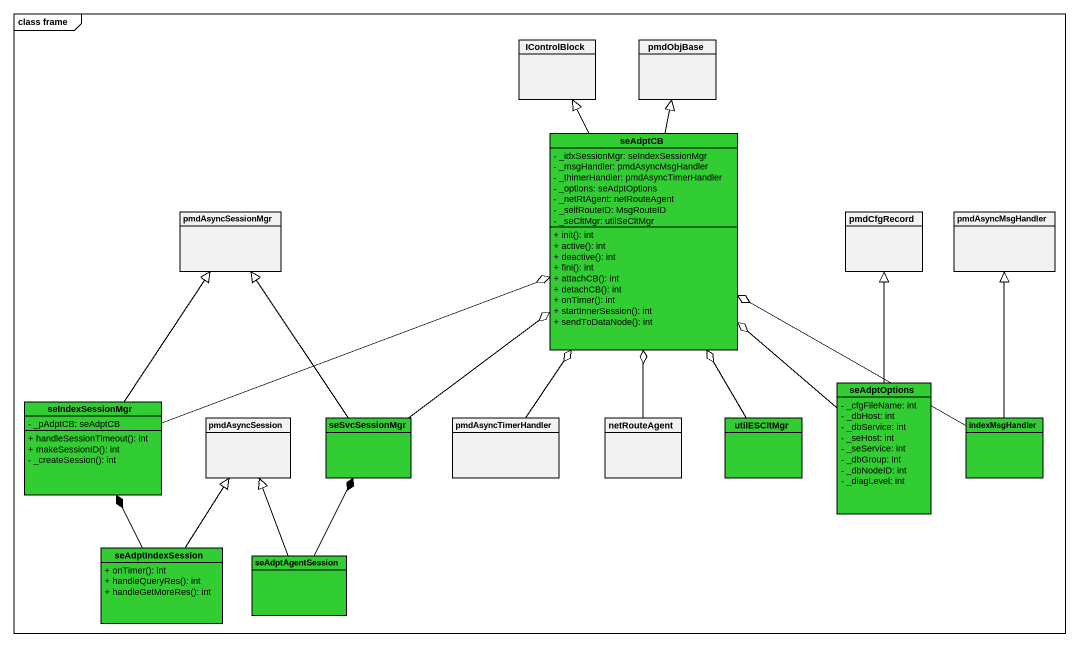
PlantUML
@startuml
mainframe class frame
hide circle
hide empty members
skinparam classAttributeIconSize 0
class IControlBlock
class pmdObjBase
class seAdptCB #32CD32 {
  - _idxSessionMgr: seIndexSessionMgr
  - _msgHandler: pmdAsyncMsgHandler
  - _thimerHandler: pmdAsyncTimerHandler
  - _options: seAdptOptions
  - _netRtAgent: netRouteAgent
  - _selfRouteID: MsgRouteID
  - _seCltMgr: utilSeCltMgr
  + init(): int
  + active(): int
  + deactive(): int
  + fini(): int
  + attachCB(): int
  + detachCB(): int
  + onTimer(): int
  + startInnerSession(): int
  + sendToDataNode(): int
}
class pmdAsyncSessionMgr
class pmdCfgRecord
class pmdAsyncMsgHandler
class seAdptOptions #32CD32 {
  - _cfgFileName: int
  - _dbHost: int
  - _dbService: int
  - _seHost: int
  - _seService: int
  - _dbGroup: int
  - _dbNodeID: int
  - _diagLevel: int
}
class seIndexSessionMgr #32CD32 {
  - _pAdptCB: seAdptCB
  + handleSessionTimeout(): int
  + makeSessionID(): int
  - _createSession(): int
}
class pmdAsyncSession
class seSvcSessionMgr #32CD32
class pmdAsyncTimerHandler
class netRouteAgent
class utilESCltMgr #32CD32
class indexMsgHandler #32CD32
class seAdptIndexSession #32CD32 {
  + onTimer(): int
  + handleQueryRes(): int
  + handleGetMoreRes(): int
}
class seAdptAgentSession #32CD32
seAdptCB -up-|> IControlBlock
seAdptCB -up-|> pmdObjBase
seAdptOptions -up-o seAdptCB
seAdptOptions -up-|> pmdCfgRecord
seIndexSessionMgr -right-o seAdptCB
seIndexSessionMgr -up-|> pmdAsyncSessionMgr
seSvcSessionMgr -up-o seAdptCB
seSvcSessionMgr -up-|> pmdAsyncSessionMgr
pmdAsyncTimerHandler -up-o seAdptCB
netRouteAgent -up-o seAdptCB
utilESCltMgr -up-o seAdptCB
indexMsgHandler -left-o seAdptCB
indexMsgHandler -up-|> pmdAsyncMsgHandler
seAdptIndexSession -up-* seIndexSessionMgr
seAdptIndexSession -up-|> pmdAsyncSession
seAdptAgentSession -up-|> pmdAsyncSession
seAdptAgentSession -up-* seSvcSessionMgr
@enduml
